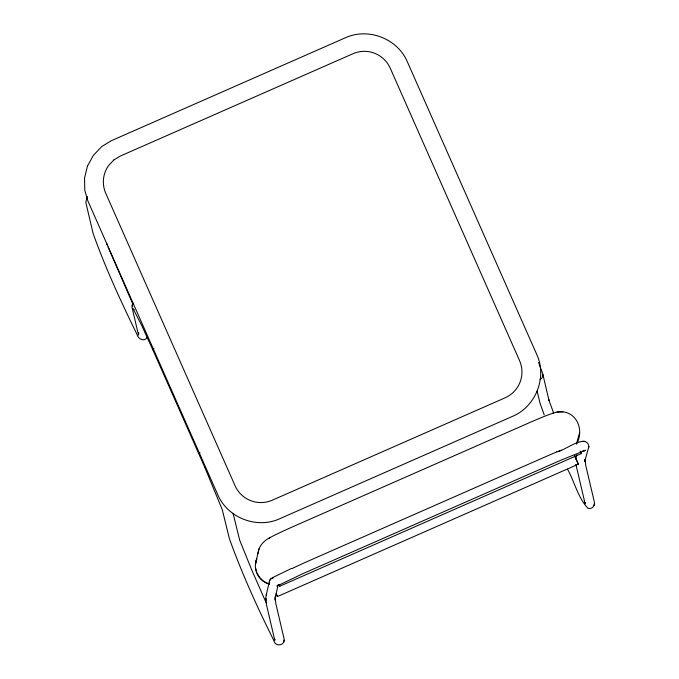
<?xml version="1.0" encoding="UTF-8"?>
<svg xmlns="http://www.w3.org/2000/svg" width="679" height="679" viewBox="0 0 679 679"><rect width="100%" height="100%" fill="white"/><g stroke="black" fill="none" stroke-linecap="round" stroke-linejoin="round"><path stroke-width="1.02" d="M274.571 639.813L274.757 639.1L274.791 640.322L266.397 604.344L265.837 597.579L266.524 593.769L266.372 594.346M275.445 596.569L275.233 600.219L275.173 598.157L275.929 603.996L284.102 638.888C285.324 645.619 275.122 647.359 273.807 640.458C257.282 607.349 241.902 573.466 229.375 538.625L222.288 509.717L204.803 467.356M255.465 563.867L259.013 548.836C261.076 543.862 265.116 540 269.936 537.692M266.236 594.965L269.563 580.74A4.728 4.702 44.2 0 1 272.058 578.143L273.238 577.804A4.711 4.702 13.9 0 0 269.563 580.74L269.274 581.92M278.161 584.984L275.148 597.758L275.598 596.001M556.848 451.679C563.494 451.891 586.283 432.362 588.905 446.476L584.814 461.049L585.103 459.861L584.992 461.474L584.959 459.615L585.884 466.057L594.448 502.384C595.05 505.965 591.553 509.785 587.895 508.257C577.922 497.699 574.578 481.81 567.5 469.197M259.03 548.793L257.85 553.614M552.519 413.401C572.584 405.618 586.121 426.599 576.556 444.185M588.617 447.673L588.905 446.476M593.989 505.566L594.481 503.606M138.779 332.71L138.516 335.12L132.015 307.315L133.076 303.046M283.635 642.079L284.136 640.11M131.989 306.085L132.184 305.329M132.278 304.896L132.481 304.124M580.723 451.696L581.394 453.564L279.824 586.198L279.154 584.339M574.774 455.813L578.381 464.181L277.422 596.552L276.328 593.675M584.916 503.326L585.103 502.613L585.137 503.835L576.098 465.217M576.437 460.107L576.564 459.649M576.887 442.343L579.654 432.599M575.741 458.851L576.844 454.794M87.302 196.528L85.8 202.3L93.099 233.432C105.432 267.942 120.82 301.366 136.937 334.263C137.795 339.203 145.026 342.377 147.36 336.886M277.745 585.239L276.896 586.13L302.028 574.044L560.65 460.294L585.34 450.321L582.981 450.703L584.942 450.644L584.186 450.669M273.017 577.413L291.52 568.416M199.999 452.774L198.701 453.53L199.261 453.419M562.95 411.856L557.145 412.017M584.721 441.299L582.684 441.367M134.077 309.666L133.186 308.809L141.758 325.606L152.792 349.71L204.651 467.016M581.394 453.564L580.189 451.128M578.381 464.181L577.608 462.688M279.824 586.198L279.061 584.712M277.422 596.552L276.209 594.117M577.175 461.745L575.716 458.452M575.707 464.487L576.53 466.32M132.812 304.048L108.071 246.944M266.185 602.825L251.629 569.689L239.687 540.178L233.067 513.256M575.3 457.442L574.723 455.991M553.589 412.908L548.683 399.49L549.022 400.635L542.877 374.443M106.595 243.286L107.333 245.119M538.617 362.459L542.538 373.297A4.719 4.583 -16.1 0 1 540.094 379.366M544.219 414.861L540.051 403.267L537.114 391.036M265.829 598.369L265.862 599.209M265.854 599.591L265.888 600.431M152.979 349.88A4.728 0.857 -24.1 0 1 153.912 348.556M291.978 568.603A28.272 1.103 -23.8 0 1 310.362 560.167L543.039 457.833A28.272 1.103 -23.8 0 1 561.21 450.185M553.3 413.375A28.272 1.103 -23.8 0 0 527.829 423.373L295.153 525.707A28.272 1.103 -23.8 0 0 268.977 538.422M269.249 584.093A18.842 18.825 13.1 0 1 256.628 559.106M269.444 583.94A18.842 18.588 52.6 0 1 257.205 573.297M256.84 572.389A18.842 18.588 52.6 0 1 255.822 568.586M255.694 563.689A18.842 18.588 52.6 0 1 256.832 558.944M87.447 166.143L84.519 178.11L84.807 190.417L87.922 201.043L218.231 495.755C228.288 517.899 256.39 528.746 278.729 519.172L513.74 415.811C535.884 405.838 546.824 377.779 537.199 355.465L406.882 60.754C396.833 38.61 368.731 27.763 346.392 37.328L111.373 140.697L101.892 146.443L93.371 155.347L87.447 166.143M113.902 159.93L108.801 165.252A28.263 28.204 4.1 0 0 105.754 193.294L235.07 485.748A28.263 28.195 4.4 0 0 272.338 500.177L505.1 397.809A28.272 28.204 5 0 0 519.554 360.625L390.238 68.172A28.272 28.204 4.1 0 0 352.961 53.734L120.2 156.111L113.902 159.93"/></g></svg>
